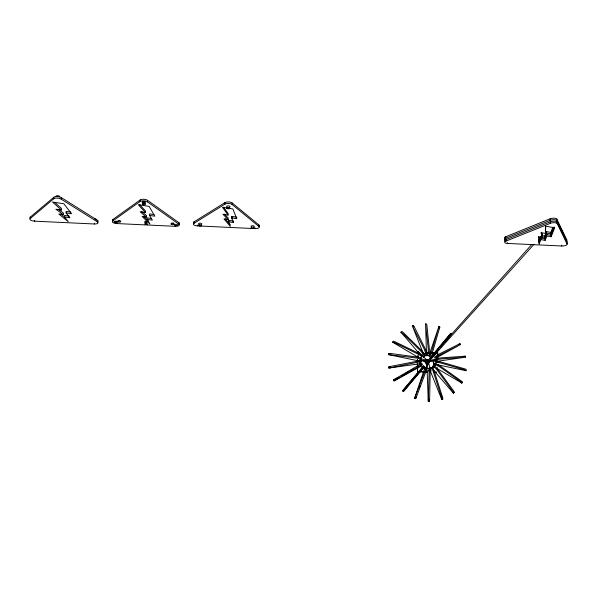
<?xml version="1.0" encoding="UTF-8"?>
<svg xmlns="http://www.w3.org/2000/svg" width="597" height="597" viewBox="0 0 597 597"><rect width="100%" height="100%" fill="white"/><g stroke="black" fill="none" stroke-linecap="round" stroke-linejoin="round"><path stroke-width="0.9" d="M193.98 221.912L193.913 223.382A4.015 1.56 2.9 0 0 197.338 225.89L255.091 228.621A3.978 1.552 1.5 0 0 258.919 226.479L258.949 225.009L232.203 203.002A4.194 1.724 2.3 0 0 228.658 201.958A4.194 1.724 2.3 0 0 224.935 202.637L193.98 221.912A4.015 1.567 3 0 0 193.727 223.285M255.091 228.621L255.106 227.8M231.576 217.86L236.666 218.659L236.71 217.166L231.629 216.368L231.576 217.86L233.449 222.554L228.412 221.778L228.457 220.293L233.494 221.077L233.449 222.554M258.919 226.479L232.158 204.532L232.203 203.002M224.285 214.084L228.218 218.054L228.173 219.547L222.92 214.263L228.061 215.069L228.114 213.569L223.547 207.196M193.913 223.382L224.89 204.174L224.935 202.637M197.338 225.89L197.376 225.062M545.359 231.046L545.591 225.636M112.833 219.524L112.729 221.009A4.097 1.56 4.9 0 0 116.676 223.547L145.302 224.905L144.981 221.756L146.608 221.83L146.922 224.979L175.376 226.323A4.037 1.56 3.5 0 0 178.809 224.151L178.884 222.666L147.556 200.331A4.276 1.731 4.5 0 0 143.773 199.271A4.276 1.731 4.5 0 0 140.161 199.965L112.833 219.524A4.097 1.567 4.9 0 0 112.654 220.718M175.376 226.323L175.428 225.405M145.302 224.905L145.153 221.062M151.593 218.547L147.235 217.883L147.138 219.375L149.966 224.047L142.101 216.457L146.459 217.114L146.549 215.614L141.616 211.435M178.809 224.151L147.459 201.883L147.556 200.331M146.922 224.979L146.855 221.927M147.138 219.375L152.377 220.166L149.548 215.405L149.638 213.898L154.041 214.577M146.459 217.114L140.108 211.756L145.452 212.577L145.541 211.062L139.564 204.472M112.729 221.009L140.064 201.517L140.161 199.965M116.676 223.547L116.736 222.718M97.677 221.957A4.127 1.56 5.4 0 0 97.445 220.286L61.379 197.622A4.388 1.724 6.6 0 0 57.349 196.547A4.388 1.724 6.6 0 0 53.857 197.249L30.298 217.099L30.141 218.599A4.216 1.552 6.7 0 0 34.641 221.174L94.311 223.979L94.378 223.144M94.311 223.979A4.127 1.552 5.4 0 0 97.326 221.778L97.445 220.286M69.125 216.107L64.603 215.435L64.469 216.942L69.901 217.741L66.088 212.913L66.222 211.39L70.789 212.077M58.222 209.316L63.461 213.129L63.319 214.644L55.834 209.204L61.387 210.04L61.521 208.51L54.73 202.338M97.326 221.778L61.237 199.182L61.379 197.622M30.141 218.599L53.708 198.808L53.857 197.249M34.641 221.174L34.723 220.33M437.608 364.812L466.041 370.692L466.25 369.506L465.197 368.976L441.579 362.155A25.992 7.448 8.4 0 0 440.041 361.812L436.825 361.491L435.161 363.267L435.026 364.282L436.317 364.543M420.572 358.969L421.146 358.028L418.49 357.342A25.94 7.477 8.8 0 0 416.915 357.036L389.923 353.409L388.587 353.528L388.371 354.603L419.49 361.058L419.639 360.051M428.377 360.267L428.616 360.857L429.273 360.812L533.987 244.322M425.922 368.424L426.743 364.931L427.974 363.566L425.885 360.14L420.863 358.648M426.206 368.17L427.049 364.588L424.967 361.178L419.96 359.692M425.355 371.744L426.28 370.744L427.974 363.566M420.236 363.939L421.37 360.11L421.064 360.454L424.668 361.521L426.743 364.931M431.922 350.282L432.019 349.991A25.634 3.239 -68.8 0 0 432.482 348.588L438.862 326.514L429.236 354.827L430.228 355.215L431.959 353.215L432.832 350.939M426.706 369.192L427.079 367.767L426.564 368.282M426.452 369.961L426.348 370.252A25.82 3.313 -69 0 1 425.848 371.722L416.102 397.826L415.631 398.677L414.616 398.281L424.415 369.155L426.071 367.371L425.534 369.289M415.631 398.677L416.243 396.833M419.325 387.677L419.937 385.849M430.228 355.215L430.631 354.021M439.131 328.746L439.847 326.895L433.482 348.976A25.634 3.269 -68.8 0 1 433.019 350.379M425.445 369.565L424.415 369.155M431.676 351.036L429.236 354.827M539.845 237.024L538.904 239.613L539.24 243.904L540.807 239.628L540.583 236.74L544.919 237.472L546.568 233.084L550.934 233.83L553.486 227.263M539.016 241.039L540.583 236.74M539.128 242.472L540.695 238.188L545.039 238.912L546.688 234.546L551.053 235.285L554.247 227.106M540.807 239.628L545.151 240.36L544.8 236.024L546.449 231.629L550.815 232.375L551.173 236.74L546.807 236.002L546.449 231.629M545.151 240.36L546.807 236.002M550.815 232.375L552.725 227.435M551.173 236.74L554.688 227.77L545.748 226.226L545.442 233.412L541.024 232.666L542.233 237.561L538.621 236.957M461.847 383.155L462.421 382.073L461.496 381.117L440.444 366.177A26.059 8.582 29 0 0 439.064 365.334L436.317 363.998L434.019 366.707L435.914 364.864L438.579 366.215A26.067 8.559 29 0 1 439.952 367.058L458.966 380.476L461.906 383.095L437.489 368.752M430.355 368.103L432.116 367.692L434.258 364.066L433.168 360.521L429.333 361.678L427.497 364.954L430.579 360.304L437.131 358.782M432.116 367.692L434.258 364.066M427.81 364.618L429.639 361.334L436.176 359.827M417.855 357.14L392.557 342.163L393.259 341.163L394.639 341.581L418.43 353.163A25.932 8.582 29.4 0 1 419.833 353.961L422.154 355.879M429.497 358.558L429.982 358.446M430.004 358.551L429.556 358.655M429.31 360.767L429.4 360.357M434.317 353.133L450.817 333.342L431.721 356.096L432.549 356.782L434.25 354.879M416.937 352.558L419.087 352.267M417.243 352.588L418.124 351.514L426.243 359.506L428.601 359.588M450.892 334.924L444.593 342.506M451.086 334.693L451.638 334.029L450.713 333.462M440.601 347.297L443.392 343.947M423.31 366.252L423.713 365.767L402.535 390.886L403.371 391.587L404.191 390.632M424.034 367.08L424.542 366.468L403.371 391.587M438.116 350.282L436.698 351.976M438.459 349.864L438.832 349.417M423.079 366.536L403.557 389.692M432.549 356.782L433.743 355.349M423.915 367.23L404.393 390.401M435.28 353.67L434.922 354.096M434.198 353.275L431.721 356.096M403.356 389.931L402.535 390.886M434.72 354.334L434.317 354.805M421.31 356.872L423.303 354.417L421.519 351.969A25.88 8.642 50.4 0 0 420.452 350.775L403.997 334.574L400.923 332.171L419.079 353.364M422.475 355.767L424.079 353.693L422.303 351.334A25.872 8.664 50.4 0 0 421.236 350.14L402.93 332.23L401.833 331.492L400.863 332.23M420.721 357.849L421.698 356.409L419.34 354.842A25.947 8.559 29.4 0 0 417.93 354.043L395.393 343.014L392.557 342.163M423.415 353.767L423.907 354.991L425.519 353.066L424.624 350.073A25.768 7.701 71.3 0 0 424.019 348.633L412.326 325.887L423.169 353.155M423.907 354.991L424.87 354.67L426.489 352.752L425.594 349.76A25.768 7.724 71.3 0 0 424.989 348.312L414.117 326.469L413.467 325.559L412.326 325.887M419.49 361.058L421.064 359.148L418.34 358.357A25.947 7.455 8.8 0 0 416.766 358.051L388.371 354.603M423.579 356.991L425.139 355.409L429.042 355.543L431.75 358.2L431.437 358.551M426.527 354.446L428.243 352.334L428.265 349.387A25.678 5.828 -88.4 0 0 428.191 347.872L425.557 323.91L426.527 354.446L427.564 354.476L429.213 352.558L429.318 349.424A25.671 5.858 -88.4 0 0 429.243 347.909L426.825 324.671L426.586 323.947L425.407 324.014M420.669 361.439L421.101 360.812L418.437 361.058A25.895 5.477 -11.3 0 0 416.87 361.297L389.766 366.573L388.669 367.043L388.878 368.073L419.766 363.752L421.34 361.879L418.654 362.088A25.902 5.455 -11.3 0 0 417.087 362.327L388.878 368.073M421.713 363.849L421.989 363.506L419.676 364.663A25.843 2.791 -30.7 0 0 418.318 365.416L394.296 379.416L393.52 380.013L394.072 380.931L420.952 366.252L422.549 364.424L420.236 365.588A25.85 2.769 -30.7 0 0 418.878 366.334L394.072 380.931M424.833 355.76L429.042 355.543M425.019 360.887L426.243 359.506M424.668 361.521L425.885 360.14M423.818 372.035L417.587 371.827L417.601 363.222M428.467 360.088L531.524 244.763M436.4 353.252L436.713 352.894L425.579 352.499M458.309 344.641L460.033 343.618L439.407 353.909A25.746 2.761 -30.8 0 0 438.101 354.611L434.273 357.439M414.616 398.281L424.84 371.334A25.82 3.284 -69 0 0 425.348 369.864M429.333 361.678L430.579 360.304M436.735 353.282L437.691 352.215L437.952 358.596M437.541 357.193L460.593 344.514L439.967 354.827A25.753 2.731 -30.8 0 0 438.661 355.528L434.929 358.237M463.421 356.581L465.406 356.163L441.213 357.894A25.872 5.433 -11.5 0 0 439.705 358.088L436.608 358.73L434.877 360.581L435.094 361.603L465.63 357.17L441.437 358.916A25.88 5.41 -11.5 0 0 439.929 359.11L437.004 359.648L435.094 361.603M429.31 368.67L429.892 368.17L430.131 370.856A25.88 5.925 -88.7 0 1 430.168 372.438L429.646 399.848L429.325 401.311L428.265 401.274L429.116 372.401A25.887 5.903 -88.7 0 0 429.079 370.819L428.833 368.133L427.773 369.162M466.041 370.692L463.876 369.603L441.437 363.17A25.999 7.425 8.4 0 0 439.899 362.827L436.937 362.386L435.026 364.282M430.541 371.543L441.758 399.49L441.22 396.371L433.4 371.976A25.977 7.768 70.9 0 0 432.818 370.476L431.601 367.931L430.094 369.379M441.758 399.49L442.832 399.02L442.69 397.751L434.377 371.655A25.969 7.798 70.9 0 0 433.795 370.147L432.698 367.692L432.049 368.006M433.526 370.11L453.429 393.169L452.093 390.513L437.161 370.125A26.052 8.686 50 0 0 436.123 368.871L434.064 366.789L432.504 368.267M453.429 393.169L454.31 392.304L453.66 391.013L437.944 369.476A26.044 8.709 50 0 0 436.9 368.23L434.765 366.148L432.982 367.946M430.87 369.267L431.362 368.745M430.041 371.909L430.974 370.909L428.736 363.588M430.795 359.021L437.691 352.215M423.251 357.26L425.139 355.409M393.52 380.013L398.595 377.244M401.968 375.401L403.654 374.483M405.333 373.565L407.012 372.647M407.572 372.341L408.691 371.73M410.37 370.812L413.721 368.991M505.666 236.793L550.038 218.83A4.194 1.56 -5.8 0 1 554.158 218.196A4.194 1.56 -5.8 0 1 556.852 219.174L566.717 239.71L567.098 244.009A4 1.395 -5.5 0 1 561.777 245.994L507.435 243.434A3.97 1.433 -4.5 0 1 505.957 241.113L505.666 236.793A3.963 1.44 -4.5 0 0 504.719 238.501M505.957 241.113L550.412 223.323A4.201 1.545 -5.7 0 1 554.538 222.696A4.201 1.545 -5.7 0 1 557.232 223.659L567.098 244.009M429.78 367.968L432.429 367.349M388.669 367.043L390.61 366.774M434.877 360.581L436.153 360.409M426.28 370.744L430.974 370.909M417.885 371.498L427.698 371.827M433.929 372.035L436.601 372.125M425.601 372.095L427.377 372.155M434.504 372.394L436.288 372.461M428.982 352.984L434.541 353.185M66.088 212.913L71.573 213.726L63.819 203.756L52.543 202.04L61.387 210.04M63.319 214.644L58.797 213.972L68.259 221.681L64.469 216.942M149.548 215.405L154.832 216.211L149.116 206.39L138.265 204.696L145.452 212.577M228.173 219.547L223.979 218.89L230.3 226.382L228.412 221.778M541.337 235.442L544.8 236.024M388.528 353.596L389.826 353.864M423.34 367.23L426.228 368.088M423.758 367.782L425.198 368.207M438.735 326.619L439.713 326.999M461.168 381.58L462.332 382.267M60.961 214.114L65.692 217.98M422.086 367.573L422.915 368.267M143.504 216.218L148.086 220.666M428.736 355.894L430.892 358.021M453.317 391.49L454.205 392.52M225.173 218.771L230.345 224.912M228.061 215.069L222.48 207.308L232.92 208.972L236.666 218.659M459.936 343.753L460.496 344.648M420.534 363.595L422.616 367.013M420.4 365.342L420.952 366.252M228.457 220.293L229.084 221.83M440.474 393.535L442.735 399.154M413.236 325.641L413.714 326.843M424.385 353.454L424.87 354.67M231.629 216.368L232.561 218.718M432.855 360.864L433.944 364.409M541.397 232.196L542.001 234.658M541.315 232.83L542.121 236.113M465.317 356.319L465.548 357.327M419.549 362.73L419.766 363.752M538.584 236.375L539.24 243.904M561.71 245.195L561.777 245.994M556.852 219.174L557.232 223.659M550.038 218.83L550.412 223.323M541.889 233.211L542.233 237.561M507.383 242.628L507.435 243.434M437.011 360.237L437.086 362.066M437.31 367.573L437.385 369.409M436.549 356.916L436.728 361.491M427.519 353.2L427.564 354.476M429.273 399.99L429.325 401.311M427.168 371.834L428.265 401.274M418.124 351.514L418.191 353.342M418.251 355.17L418.348 357.909M417.355 355.879L417.415 357.715M417.475 359.551L417.542 361.386M417.184 359.894L417.243 361.73M417.31 363.566L417.587 371.827M427.683 363.289A1.209 1.127 39.4 0 1 426.258 361.633M427.109 361.006A1.209 1.127 39.4 0 1 428.325 362.857M429.392 360.864A1.216 1.127 39.4 0 1 428.459 362.282A1.216 1.127 39.4 0 1 427.086 361.073A1.216 1.127 39.4 0 1 428.392 359.976M566.546 243.501A4 1.403 -5.5 0 0 566.971 242.576L557.105 222.159A4.194 1.552 -5.7 0 0 554.412 221.196A4.194 1.552 -5.7 0 0 550.292 221.823L505.86 239.673A3.97 1.433 -4.5 0 0 505.293 241.591M566.419 242.076A3.992 1.403 -5.5 0 0 566.844 241.143L556.979 220.666A4.194 1.56 -5.7 0 0 554.285 219.696A4.194 1.56 -5.7 0 0 550.165 220.33L505.763 238.233A3.963 1.44 -4.5 0 0 504.719 239.86M566.717 239.71A3.992 1.41 -5.6 0 1 566.299 240.651M178.884 222.666A4.037 1.56 3.5 0 1 178.779 224.315M114.967 221.823A4.097 1.567 4.9 0 1 114.243 221.621M140.064 201.517A4.276 1.724 4.5 0 1 143.676 200.823A4.276 1.724 4.5 0 1 147.459 201.883M120.004 220.599A1.642 0.627 4.9 0 1 118.907 220.584M173.839 222.994A1.619 0.627 3.6 0 1 171.682 222.994M144.153 203.107A1.701 0.687 4.5 0 1 142.937 202.846M116.863 221.174A1.642 0.627 4.9 0 1 115.355 221.181M258.949 225.009A3.97 1.552 1.5 0 1 258.807 226.479M224.89 204.174A4.194 1.716 2.3 0 1 228.606 203.495A4.194 1.716 2.3 0 1 232.158 204.532M199.047 224.233A1.604 0.627 2.9 0 1 198.958 223.375A1.604 0.627 2.9 0 1 201.144 223.382A1.604 0.627 2.9 0 1 201.517 224.241M251.591 226.763A1.59 0.619 1.5 0 1 251.553 225.882A1.59 0.619 1.5 0 1 253.807 225.92A1.59 0.619 1.5 0 1 253.844 226.8M227.203 207.055A1.672 0.679 2.3 0 1 227.054 206.084A1.672 0.679 2.3 0 1 229.412 206.099A1.672 0.679 2.3 0 1 229.561 207.069M30.753 218.614A4.209 1.56 6.7 0 1 30.298 217.099M53.708 198.808A4.395 1.716 6.6 0 1 57.208 198.107A4.395 1.716 6.6 0 1 61.237 199.182M94.699 218.98A1.649 0.627 5.4 0 1 96.251 219.353A1.649 0.627 5.4 0 1 96.423 220.009M56.484 196.659A1.754 0.694 6.6 0 1 56.745 195.779A1.754 0.694 6.6 0 1 59.043 195.988A1.754 0.694 6.6 0 1 59.401 196.92M118.176 221.912A1.642 0.627 4.8 0 0 120.751 221.651A1.642 0.627 4.8 0 0 118.445 220.853A1.642 0.627 4.8 0 0 118.176 221.912M171.66 224.494A1.619 0.627 3.6 0 0 174.13 224.114A1.619 0.627 3.6 0 0 171.757 223.412A1.619 0.627 3.6 0 0 171.66 224.494M143.064 204.465A1.709 0.687 4.5 0 0 145.69 204.099A1.709 0.687 4.5 0 0 143.213 203.293A1.709 0.687 4.5 0 0 143.064 204.465M114.781 222.539A1.642 0.627 4.9 0 0 117.355 222.271A1.642 0.627 4.9 0 0 115.042 221.48A1.642 0.627 4.9 0 0 114.781 222.539M175.175 225.435A1.612 0.619 3.5 0 0 177.645 225.062A1.612 0.619 3.5 0 0 175.279 224.368A1.612 0.619 3.5 0 0 175.175 225.435M142.884 202.741A1.709 0.687 4.5 0 0 145.519 202.368A1.709 0.687 4.5 0 0 143.034 201.555A1.709 0.687 4.5 0 0 142.884 202.741M199.211 225.793A1.612 0.627 2.9 0 0 201.719 225.427A1.612 0.627 2.9 0 0 199.405 224.726A1.612 0.627 2.9 0 0 199.211 225.793M251.725 228.285A1.597 0.619 1.5 0 0 254.247 227.912A1.597 0.619 1.5 0 0 252.031 227.226A1.597 0.619 1.5 0 0 251.725 228.285M227.36 208.651A1.672 0.679 2.3 0 0 229.927 208.189A1.672 0.679 2.3 0 0 227.479 207.48A1.672 0.679 2.3 0 0 227.36 208.651"/></g></svg>
